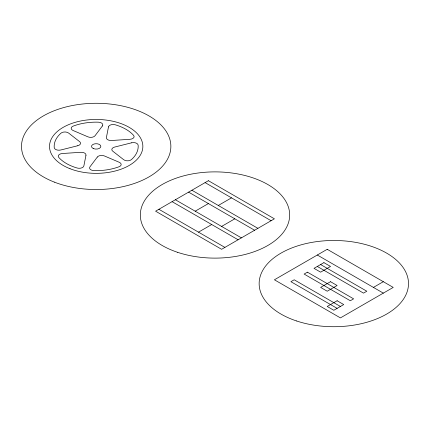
<?xml version="1.0" encoding="UTF-8"?>
<svg xmlns="http://www.w3.org/2000/svg" width="430" height="430" viewBox="0 0 430 430"><rect width="100%" height="100%" fill="white"/><g stroke="black" fill="none" stroke-linecap="round" stroke-linejoin="round"><path stroke-width="0.64" d="M195.198 211.189L208.4 203.567M218.3 205.47L231.501 197.848M198.499 232.152L211.7 224.53M221.6 226.433L234.801 218.811M373.423 287.412L383.323 281.693M205.099 182.605L271.11 220.719M317.313 255.017L383.323 293.126M191.898 190.227L257.909 228.341M320.619 264.541L366.822 291.223L363.522 293.126L317.313 266.45M188.598 192.135L254.608 230.244M175.392 199.756L241.402 237.865M172.091 201.659L238.102 239.773M340.42 306.466L294.211 279.79L290.911 281.693L337.12 308.369M158.89 209.281L224.901 247.395M85.968 155.284L83.866 165.916A4.665 2.693 0 0 1 77.11 168.012A42.011 24.252 0 0 1 58.754 157.412A4.665 2.693 0 0 1 62.382 153.51L80.802 152.301A4.665 2.693 0 0 1 85.968 155.284M108.494 126.888L106.398 137.519A4.665 2.693 0 0 0 111.563 140.502L129.984 139.293A4.665 2.693 0 0 0 133.612 135.391A42.011 24.252 0 0 0 115.251 124.791A4.665 2.693 0 0 0 108.494 126.888M102.415 125.947L95.025 135.762A4.665 2.693 0 0 1 87.967 136.853L73.068 130.489A4.665 2.693 0 0 1 73.304 126.06A42.011 24.252 0 0 1 98.379 122.179A4.665 2.693 0 0 1 102.415 125.947M97.336 157.041L89.945 166.856A4.665 2.693 0 0 0 93.982 170.619A42.011 24.252 0 0 0 119.062 166.743A4.665 2.693 0 0 0 119.298 162.314L104.393 155.95A4.665 2.693 0 0 0 97.336 157.041M208.4 180.702L155.59 211.189L221.6 249.298L274.41 218.811L208.4 180.702M327.219 249.298L274.41 279.79L340.42 317.899L393.23 287.412L327.219 249.298M307.412 272.168L304.112 274.071L350.321 300.747L353.621 298.845L307.412 272.168M323.919 262.639L314.013 268.352L320.619 272.168L330.519 266.45L323.919 262.639M330.519 281.693L320.619 287.412L327.219 291.223L337.12 285.504L330.519 281.693M337.12 300.747L327.219 306.466L333.82 310.277L343.721 304.558L337.12 300.747M77.755 145.732L60.754 150A4.665 2.693 0 0 1 54.228 147.673A42.011 24.252 0 0 1 60.953 133.192A4.665 2.693 0 0 1 68.617 133.058L79.647 141.658A4.665 2.693 0 0 1 77.755 145.732M131.612 142.803L114.611 147.071A4.665 2.693 0 0 0 112.719 151.145L123.749 159.745A4.665 2.693 0 0 0 131.413 159.611A42.011 24.252 0 0 0 138.132 145.13A4.665 2.693 0 0 0 131.612 142.803M93.659 148.667A4.665 2.693 0 0 0 100.846 146.528A4.665 2.693 0 0 0 94.041 144.007A4.665 2.693 0 0 0 93.659 148.667M54.32 182.11A74.68 43.118 0 0 0 170.672 149.479A74.68 43.118 0 0 0 63.549 107.618A74.68 43.118 0 0 0 54.32 182.11M70.02 168.716A46.676 26.95 0 0 0 142.738 148.323A46.676 26.95 0 0 0 75.787 122.163A46.676 26.95 0 0 0 70.02 168.716M177.66 252.34A74.68 43.118 0 0 0 289.68 215A74.68 43.118 0 0 0 177.66 177.66A74.68 43.118 0 0 0 177.66 252.34M296.48 320.941A74.68 43.118 0 0 0 408.5 283.601A74.68 43.118 0 0 0 296.48 246.261A74.68 43.118 0 0 0 296.48 320.941"/></g></svg>
